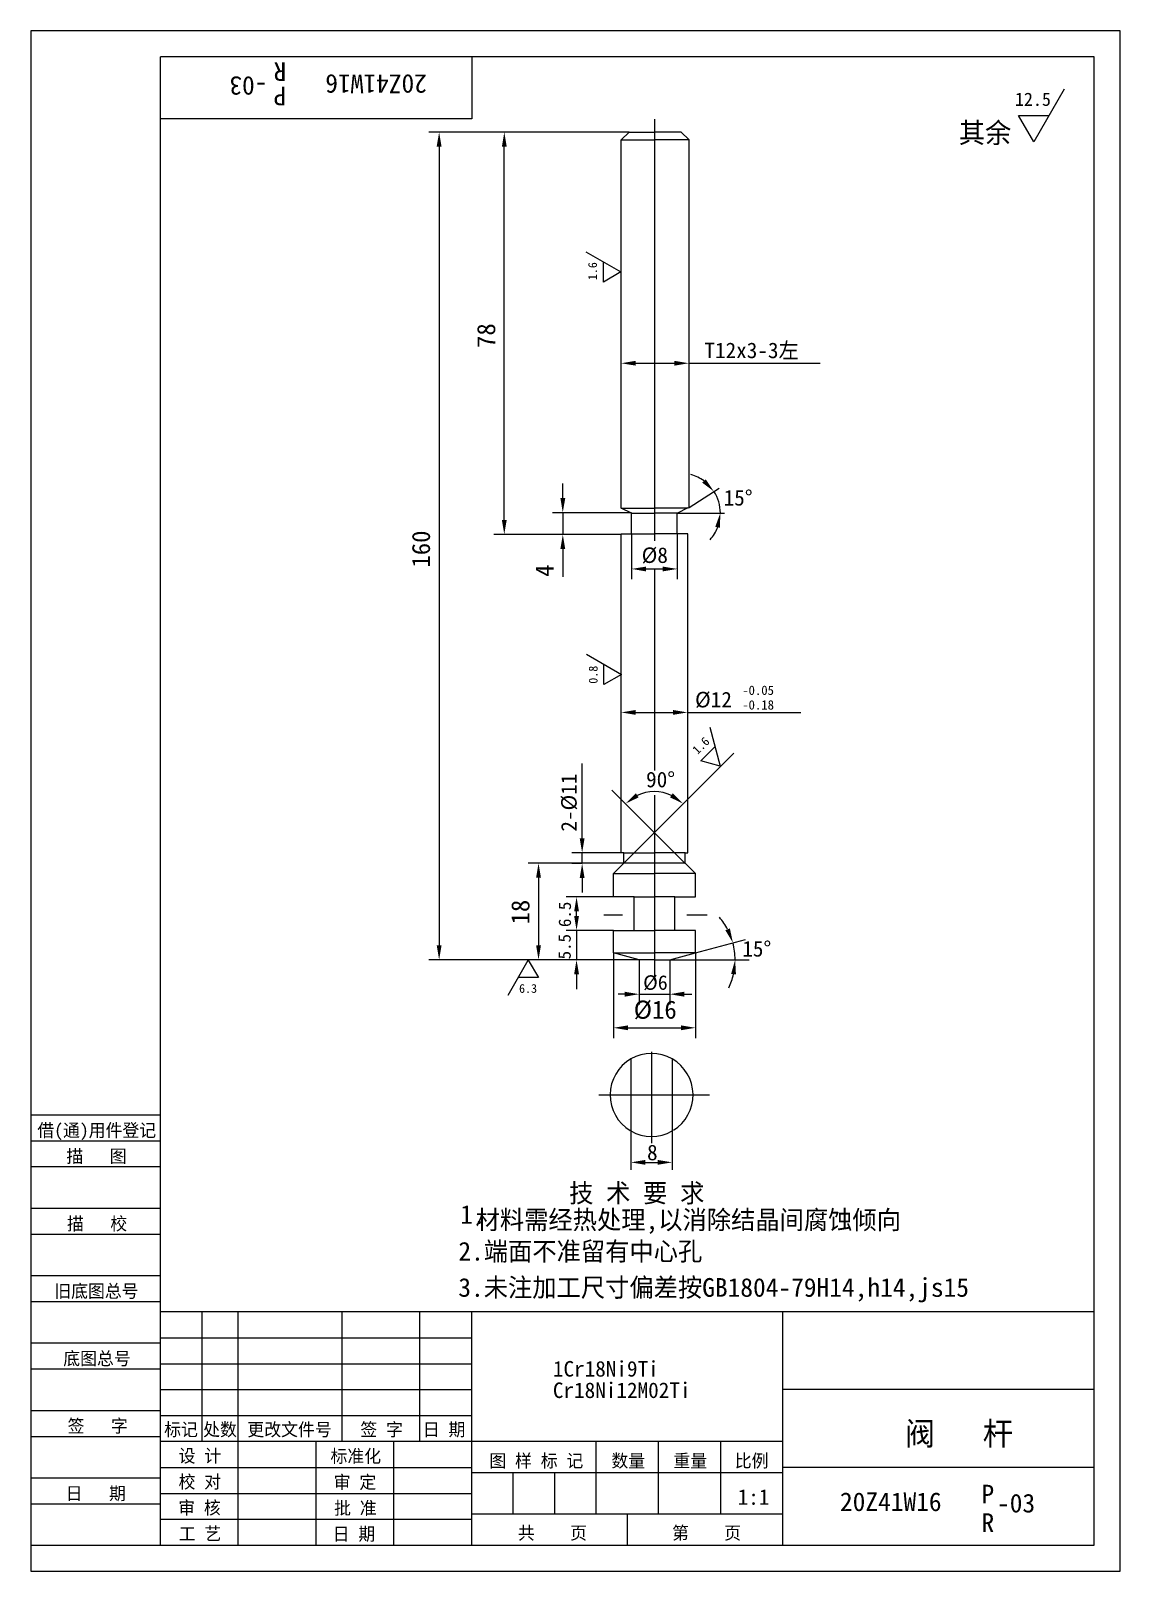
# Model space of a CAD drawing. Header units: metres. Extents: x 0 to 210, y 0 to 297.
import ezdxf

# ---------------------------------------------------------------- set-up
doc = ezdxf.new("R2010")
doc.units = ezdxf.units.M
for name, color, linetype in [('C', 6, 'Continuous'), ('D', 1, 'Continuous'), ('FL', 5, 'Continuous'), ('T', 7, 'Continuous'), ('TL', 4, 'Continuous')]:
    doc.layers.add(name, color=color, linetype=linetype)

# ---------------------------------------------------------------- blocks, each defined once
blk = doc.blocks.new('TUKUN4')
at = {"layer": 'FL'}
for p, q in [((0, 297), (0, 0)), ((210, 297), (0, 297)), ((210, 0), (210, 297)), ((0, 78), (25, 78)), ((0, 70), (25, 70)), ((0, 65), (25, 65)), ((0, 57), (25, 57)), ((0, 52), (25, 52)), ((33, 25), (33, 50)), ((40, 5), (40, 50)), ((60, 25), (60, 50)), ((75, 25), (75, 50)), ((25, 45), (85, 45)), ((0, 44), (25, 44)), ((0, 39), (25, 39)), ((25, 40), (85, 40)), ((25, 35), (85, 35)), ((0, 31), (25, 31)), ((25, 30), (85, 30)), ((0, 26), (25, 26)), ((70, 5), (70, 25)), ((0, 18), (25, 18)), ((25, 20), (85, 20)), ((25, 15), (85, 15)), ((0, 13), (25, 13)), ((25, 10), (85, 10)), ((0, 0), (210, 0))]:
    blk.add_line(p, q, dxfattribs=at)
at = {"layer": 'TL'}
for p, q in [((25, 5), (25, 292)), ((205, 292), (25, 292)), ((85, 292), (85, 280)), ((205, 5), (205, 292)), ((85, 280), (25, 280)), ((0, 88), (25, 88)), ((0, 83), (25, 83)), ((205, 50), (25, 50)), ((85, 5), (85, 50)), ((145, 5), (145, 50)), ((205, 35), (145, 35)), ((145, 25), (25, 25)), ((55, 5), (55, 25)), ((109, 11), (109, 25)), ((121, 11), (121, 25)), ((133, 11), (133, 25)), ((85, 19), (145, 19)), ((93, 11), (93, 19)), ((101, 11), (101, 19)), ((205, 20), (145, 20)), ((145, 11), (85, 11)), ((115, 5), (115, 11)), ((0, 5), (205, 5))]:
    blk.add_line(p, q, dxfattribs=at)
at = {"layer": 'T'}
for s, p in [('借(通)用件登记', (1.26, 83.76)), ('描   图', (6.86, 78.76)), ('描   校', (6.98, 65.76)), ('旧底图总号', (4.52, 52.76)), ('底图总号', (6.25, 39.76)), ('签   字', (7.1, 26.76)), ('标记', (25.71, 26.07)), ('处数', (33.22, 26.07)), ('更改文件号', (41.75, 26.07)), ('签 字', (63.53, 26.07)), ('日 期', (75.57, 26.07)), ('设 计', (28.5, 20.99)), ('标准化', (57.77, 20.93)), ('图 样 标 记', (88.4, 20.04)), ('数量', (111.92, 20.04)), ('重量', (123.88, 20.04)), ('比例', (135.7, 20.04)), ('校 对', (28.48, 15.99)), ('审 定', (58.39, 15.93)), ('日   期', (6.72, 13.76)), ('审 核', (28.41, 10.99)), ('批 准', (58.46, 10.93)), ('共    页', (93.91, 6.13)), ('第    页', (123.62, 6.13)), ('工 艺', (28.52, 5.99)), ('日 期', (58.18, 5.93))]:
    blk.add_text(s, height=2.5, dxfattribs=at).set_placement(p)

msp = doc.modelspace()

# ---------------------------------------------------------------- linework, layer by layer
at = {"layer": 'C'}
for p, q in [((120.29, 276.89), (120.29, 279.97)), ((120.29, 198.66), (120.29, 276.89)), ((120.29, 154.36), (120.29, 193.05)), ((120.29, 113.89), (120.29, 149.6)), ((119.66, 100.12), (119.66, 82.53)), ((109.47, 91.82), (130.84, 91.82))]:
    msp.add_line(p, q, dxfattribs=at)
at = {"layer": 'D'}
for p, q in [((199.21, 285.75), (193.35, 275.61)), ((193.35, 275.61), (190.42, 280.68)), ((190.42, 280.68), (196.28, 280.68)), ((89.27, 277.46), (76.71, 277.46)), ((115.33, 277.46), (89.27, 277.46)), ((78.71, 274.66), (78.71, 120.69)), ((91.27, 202.7), (91.27, 274.66)), ((106.99, 254.4), (113.75, 250.5)), ((110.37, 248.54), (110.37, 252.45)), ((113.75, 250.5), (110.37, 248.54)), ((116.62, 232.9), (124.05, 232.9)), ((126.85, 232.9), (152.14, 232.9)), ((102.55, 206.89), (102.55, 209.69)), ((126.92, 205.09), (132.69, 208.81)), ((115.82, 204.09), (100.55, 204.09)), ((102.55, 204.09), (102.55, 199.9)), ((124.63, 204.02), (133.73, 204.02)), ((100.55, 199.9), (89.27, 199.9)), ((113.82, 199.9), (100.55, 199.9)), ((115.82, 200.02), (115.82, 191.24)), ((124.63, 200.02), (124.63, 191.24)), ((102.55, 197.1), (102.55, 194.3)), ((102.55, 194.3), (102.55, 191.71)), ((118.62, 193.24), (121.83, 193.24)), ((107.1, 176.79), (113.86, 172.89)), ((110.48, 170.94), (110.48, 174.84)), ((113.86, 172.89), (110.48, 170.94)), ((116.62, 165.58), (123.8, 165.58)), ((126.6, 165.58), (148.43, 165.58)), ((130.89, 162.76), (132.91, 155.22)), ((129.14, 156.23), (131.9, 158.99)), ((132, 154.19), (135.53, 157.73)), ((106.28, 153.1), (106.28, 155.76)), ((132.91, 155.22), (129.14, 156.23)), ((106.28, 146.54), (106.28, 153.1)), ((128.46, 150.66), (132, 154.19)), ((126.15, 136.44), (112, 150.58)), ((114.32, 136.52), (128.46, 150.66)), ((106.28, 144.12), (106.28, 146.54)), ((106.28, 141.32), (106.28, 144.12)), ((113.82, 138.52), (104.28, 138.52)), ((106.28, 136.46), (106.28, 138.52)), ((114.32, 136.52), (95.87, 136.52)), ((97.87, 133.72), (97.87, 120.69)), ((106.28, 136.46), (104.28, 136.46)), ((106.28, 133.66), (106.28, 130.86)), ((112.3, 130), (103.2, 130)), ((105.2, 126.35), (105.2, 127.2)), ((105.2, 123.55), (103.2, 123.55)), ((112.32, 123.52), (103.2, 123.52)), ((105.2, 123.52), (105.2, 117.89)), ((128.13, 119.22), (137.79, 121.8)), ((112.32, 119.22), (112.32, 102.77)), ((128.13, 119.22), (128.13, 102.77)), ((95.87, 117.89), (76.71, 117.89)), ((92, 111.06), (95.9, 117.82)), ((103.2, 117.89), (95.87, 117.89)), ((95.9, 117.82), (97.85, 114.44)), ((117.29, 117.89), (103.2, 117.89)), ((117.29, 117.89), (117.29, 109.25)), ((123.16, 117.89), (138.5, 117.89)), ((123.16, 117.89), (123.16, 109.25)), ((97.85, 114.44), (93.95, 114.44)), ((105.2, 115.09), (105.2, 112.29)), ((105.2, 112.29), (105.2, 112.2)), ((114.49, 111.25), (113.23, 111.25)), ((117.29, 111.25), (123.16, 111.25)), ((125.96, 111.25), (127.43, 111.25)), ((115.12, 104.77), (125.33, 104.77)), ((115.68, 84.87), (115.68, 77.38)), ((123.63, 84.87), (123.63, 77.38)), ((118.48, 78.83), (120.83, 78.83))]:
    msp.add_line(p, q, dxfattribs=at)
for centre, radius, start, end in [((125.25, 204.02), 7.67, 53.83, 74.87), ((125.25, 204.02), 7.67, 0, 32.78), ((125.25, 204.02), 7.67, 317.91, 338.96), ((120.2, 142.39), 7.91, 65.39, 114.61), ((123.16, 117.89), 12.61, 27.75, 40.49), ((123.16, 117.89), 12.61, 0, 15), ((123.16, 117.89), 12.61, 334.51, 347.25)]:
    msp.add_arc(centre, radius, start, end, dxfattribs=at)
for points in [[(78.24, 274.66), (79.18, 274.66), (78.71, 277.46)], [(90.81, 274.66), (91.74, 274.66), (91.27, 277.46)], [(116.62, 233.37), (116.62, 232.44), (113.82, 232.9)], [(124.05, 233.37), (124.05, 232.44), (126.85, 232.9)], [(130.11, 210.52), (129.43, 209.88), (131.69, 208.17)], [(102.09, 206.89), (103.02, 206.89), (102.55, 204.09)], [(90.81, 202.7), (91.74, 202.7), (91.27, 199.9)], [(131.94, 201.35), (132.86, 201.18), (132.91, 204.02)], [(102.09, 197.1), (103.02, 197.1), (102.55, 199.9)], [(118.62, 193.7), (118.62, 192.77), (115.82, 193.24)], [(121.83, 193.7), (121.83, 192.77), (124.63, 193.24)], [(116.62, 166.05), (116.62, 165.11), (113.82, 165.58)], [(123.8, 166.05), (123.8, 165.11), (126.6, 165.58)], [(117.17, 149.2), (116.64, 149.97), (114.6, 147.98)], [(123.75, 149.97), (123.22, 149.2), (125.79, 147.98)], [(105.81, 141.32), (106.75, 141.32), (106.28, 138.52)], [(97.41, 133.72), (98.34, 133.72), (97.87, 136.52)], [(105.81, 133.66), (106.75, 133.66), (106.28, 136.46)], [(104.74, 127.2), (105.67, 127.2), (105.2, 130)], [(104.74, 126.35), (105.67, 126.35), (105.2, 123.55)], [(134.76, 123.93), (133.89, 123.59), (135.35, 121.15)], [(78.24, 120.69), (79.18, 120.69), (78.71, 117.89)], [(97.41, 120.69), (98.34, 120.69), (97.87, 117.89)], [(104.74, 115.09), (105.67, 115.09), (105.2, 117.89)], [(135, 115.16), (135.93, 115.05), (135.78, 117.89)], [(114.49, 111.72), (114.49, 110.78), (117.29, 111.25)], [(125.96, 111.72), (125.96, 110.78), (123.16, 111.25)], [(115.12, 105.24), (115.12, 104.3), (112.32, 104.77)], [(125.33, 105.24), (125.33, 104.3), (128.13, 104.77)], [(118.48, 79.29), (118.48, 78.36), (115.68, 78.83)], [(120.83, 79.29), (120.83, 78.36), (123.63, 78.83)]]:
    msp.add_solid(points, dxfattribs=at)
at = {"layer": 'TL'}
for p, q in [((113.83, 275.97), (115.33, 277.46)), ((115.33, 277.46), (120.36, 277.46)), ((125.39, 277.46), (120.36, 277.46)), ((126.89, 275.97), (125.39, 277.46)), ((113.83, 275.97), (120.36, 275.97)), ((113.83, 204.97), (113.83, 275.97)), ((126.89, 275.97), (120.36, 275.97)), ((126.89, 204.97), (126.89, 275.97)), ((113.83, 204.97), (120.25, 204.97)), ((115.82, 204.02), (113.83, 204.97)), ((126.74, 204.97), (120.32, 204.97)), ((124.63, 204.02), (126.73, 205.07)), ((115.82, 204.02), (120.27, 204.02)), ((115.82, 200.02), (115.82, 204.02)), ((124.63, 204.02), (120.18, 204.02)), ((124.63, 200.02), (124.63, 204.02)), ((113.82, 138.52), (113.82, 200.02)), ((113.82, 200.02), (115.82, 200.02)), ((115.82, 200.02), (120.27, 200.02)), ((124.63, 200.02), (120.18, 200.02)), ((126.63, 200.02), (124.63, 200.02)), ((126.63, 138.52), (126.63, 200.02)), ((114.32, 138.52), (113.82, 138.52)), ((114.32, 138.52), (120.22, 138.52)), ((114.32, 136.52), (114.32, 138.52)), ((126.13, 138.52), (120.22, 138.52)), ((126.13, 136.52), (126.13, 138.52)), ((126.13, 138.52), (126.63, 138.52)), ((112.32, 134.52), (114.32, 136.52)), ((112.32, 134.52), (120.22, 134.52)), ((112.32, 130.02), (112.32, 134.52)), ((126.13, 136.52), (114.34, 136.52)), ((128.13, 134.52), (120.22, 134.52)), ((128.13, 134.52), (126.13, 136.52)), ((128.13, 130.02), (128.13, 134.52)), ((116.32, 130.02), (112.32, 130.02)), ((116.32, 130.02), (120.22, 130.02)), ((116.32, 123.52), (116.32, 130.02)), ((124.13, 130.02), (120.22, 130.02)), ((124.13, 123.52), (124.13, 130.02)), ((124.13, 130.02), (128.13, 130.02)), ((110.48, 126.58), (114.04, 126.58)), ((126.46, 126.58), (130.41, 126.58)), ((112.32, 123.52), (116.32, 123.52)), ((112.32, 119.22), (112.32, 123.52)), ((116.32, 123.52), (120.22, 123.52)), ((124.13, 123.52), (120.22, 123.52)), ((128.13, 123.52), (124.13, 123.52)), ((128.13, 119.22), (128.13, 123.52)), ((112.32, 119.22), (120.22, 119.22)), ((117.29, 117.89), (112.32, 119.22)), ((128.13, 119.22), (120.22, 119.22)), ((123.16, 117.89), (128.13, 119.22)), ((120.29, 117.89), (117.29, 117.89)), ((120.16, 117.89), (123.16, 117.89)), ((115.68, 98.76), (115.68, 84.87)), ((123.63, 98.76), (123.63, 84.87))]:
    msp.add_line(p, q, dxfattribs=at)
for start, end in [(119.8, 239.21), (60.2, 119.8), (301.69, 60.2), (240.2, 299.8)]:
    msp.add_arc((119.66, 91.82), 8, start, end, dxfattribs=at)

# ---------------------------------------------------------------- block references
at = {"layer": 'D'}
msp.add_blockref('TUKUN4', (0, 0), dxfattribs=at)

# ---------------------------------------------------------------- texts
for s, height, rotation, p in [('-03', 3.6, 180, (45.62, 288.19)), ('R', 3.6, 180, (49.25, 290.92)), ('20Z41W16', 3.6, 180, (76.36, 288.57)), ('P', 3.6, 180, (49.25, 286.21)), ('1.6', 1.7, 90, (109.14, 248.92)), ('78', 3.5, 90, (89.52, 235.85)), ('160', 3.5, 90, (76.96, 193.51)), ('4', 3.5, 90, (100.8, 191.71)), ('0.8', 1.7, 90, (109.25, 171.11)), ('1.6', 1.7, 45, (128.54, 157.36)), ('2-%%c11', 3, 90, (105.22, 142.59)), ('18', 3.5, 90, (96.12, 124.7)), ('6.5', 2.4, 90, (104.13, 124.19)), ('5.5', 2.4, 90, (104.08, 117.96))]:
    msp.add_text(s, height=height, rotation=rotation, dxfattribs=at).set_placement(p)
for s, height, p in [('12.5', 2.55, (189.71, 282.53)), ('其余', 3.9, (178.88, 275.38)), ('T12x3-3左', 3, (129.85, 233.89)), ('15%%d', 3, (133.55, 205.46)), ('%%C8', 3, (117.75, 194.4)), ('%%c12', 3, (128.04, 166.55)), ('-0.05', 1.8, (137.14, 168.95)), ('-0.18', 1.8, (137.14, 166.13)), ('90%%D', 3, (118.61, 151.14)), ('15%%d', 3, (137.15, 118.5)), ('6.3', 1.7, (94.12, 111.51)), ('%%C6', 2.8, (118.04, 112.1)), ('%%c16', 3.5, (116.22, 106.52)), ('8', 3, (118.79, 79.23)), ('技 术 要 求', 3.6, (103.77, 71.1)), ('1.', 3.6, (82.78, 66.98)), ('材料需经热处理,以消除结晶间腐蚀倾向', 3.6, (85.74, 65.95)), ('2.端面不准留有中心孔', 3.6, (82.42, 59.89)), ('3.未注加工尺寸偏差按GB1804-79H14,h14,js15', 3.6, (82.41, 52.91)), ('1Cr18Ni9Ti', 3, (100.64, 37.52)), ('Cr18Ni12M02Ti', 3, (100.64, 33.39)), ('阀   杆', 4.5, (168.48, 24.28)), ('1:1', 3, (136.26, 12.8)), ('20Z41W16', 3.6, (155.98, 11.59)), ('P', 3.6, (183.26, 13.07)), ('-03', 3.6, (186.26, 11.32)), ('R', 3.6, (183.26, 7.56))]:
    msp.add_text(s, height=height, dxfattribs=at).set_placement(p)

doc.saveas('drawing.dxf')
